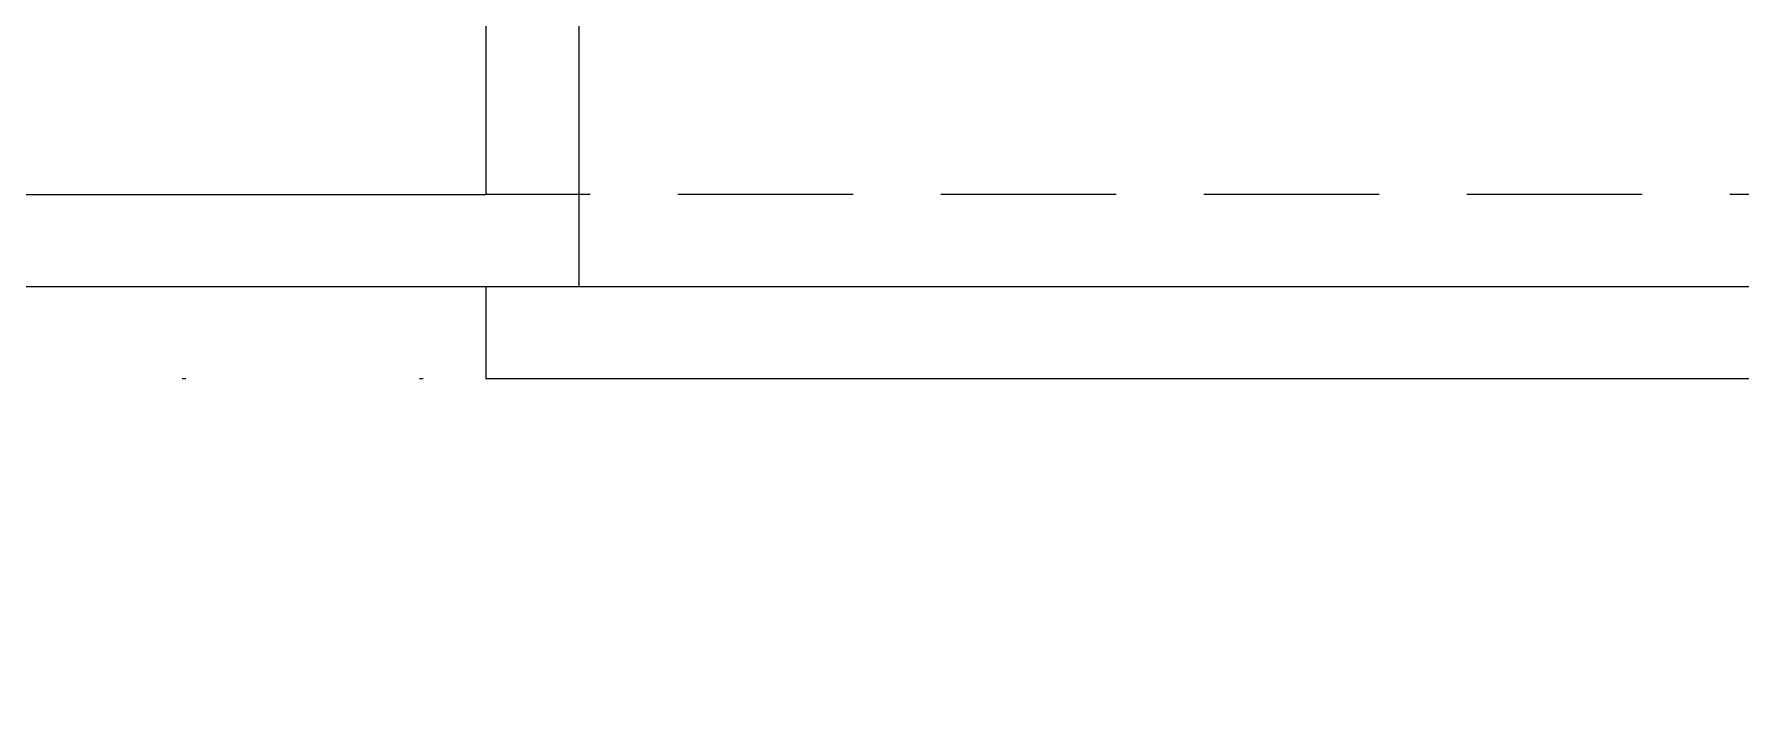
# Model space of a CAD drawing. Header units: inches. Extents: x 21 to 32698, y 13 to 3712.
# Drawn here: x 9449.45 to 9495.81, y 2548.02 to 2566.44 of the extents above; entities that cross this region are included whole.
import ezdxf

# ---------------------------------------------------------------- set-up
doc = ezdxf.new("R2010")
doc.units = ezdxf.units.IN
doc.header["$MEASUREMENT"] = 0
doc.set_wipeout_variables(frame=1)
doc.linetypes.add('DOT', pattern=[6.35, 0, -6.35])
doc.linetypes.add('IMPORT-HIDDEN2', pattern=[47.625, 31.75, -15.875])
for name, color, linetype, lineweight in [('Z_MİM_-KM-BEAM-RAY', 8, 'DOT', 25), ('Z_MİM_-KM-GLAZ', 8, 'Continuous', 25), ('Z_MİM_-KM-GLAZ-CURT', 8, 'Continuous', 25), ('Z_MİM_-KM-RAY-1', 8, 'IMPORT-HIDDEN2', 25), ('Z_MİM_-KM-WALL', 8, 'Continuous', 25), ('Z_MİM_-KM-WALL-PLASTER', 8, 'Continuous', 25)]:
    doc.layers.add(name, color=color, linetype=linetype, lineweight=lineweight)

# ---------------------------------------------------------------- blocks, each defined once
blk = doc.blocks.new('*U77')
blk.add_wipeout([(160, -25), (160, 16.5), (0, 16.5), (0, -25)])
at = {"layer": 'Z_MİM_-KM-GLAZ-CURT'}
blk.add_lwpolyline([(0, -22.5), (0, -25), (160, -25), (160, -22.5)], dxfattribs=at)
at = {"layer": 'Z_MİM_-KM-RAY-1', "ltscale": 0.15}
blk.add_line((160, -20), (0, -20), dxfattribs=at)
at = {"layer": 'Z_MİM_-KM-WALL'}
blk.add_lwpolyline([(0, 0), (0, -20)], dxfattribs=at)
at = {"layer": 'Z_MİM_-KM-WALL-PLASTER', "ltscale": 1.5}
blk.add_lwpolyline([(0, -22.5), (2.542, -22.5), (2.542, -12.35)], dxfattribs=at)
blk = doc.blocks.new('-KM_Kiriş İzi-1K')
at = {"layer": 'Z_MİM_-KM-BEAM-RAY'}
blk.add_line((25.001, 1575.001), (605, 1575.001), dxfattribs=at)

msp = doc.modelspace()

# ---------------------------------------------------------------- linework, layer by layer
at = {"layer": 'Z_MİM_-KM-WALL'}
msp.add_lwpolyline([(9356.713, 2562.084), (9936.713, 2562.084)], dxfattribs=at)

# ---------------------------------------------------------------- next in the draw order: block references
at = {"layer": 'Z_MİM_-KM-GLAZ', "ltscale": 1.5}
msp.add_blockref('*U77', (9461.714, 2582.083), dxfattribs=at)

# ---------------------------------------------------------------- next in the draw order: linework, layer by layer
at = {"layer": 'Z_MİM_-KM-WALL-PLASTER'}
msp.add_lwpolyline([(9359.214, 1879.583), (9359.213, 2559.584), (9934.214, 2559.584), (9934.214, 2554.584), (9979.214, 2554.584), (9979.214, 1889.583), (9844.214, 1889.583), (9844.214, 1879.583)], close=True, dxfattribs=at)

# ---------------------------------------------------------------- next in the draw order: block references
at = {"layer": 'Z_MİM_-KM-BEAM-RAY'}
msp.add_blockref('-KM_Kiriş İzi-1K', (9331.714, 982.083), dxfattribs=at)

doc.saveas('drawing.dxf')
